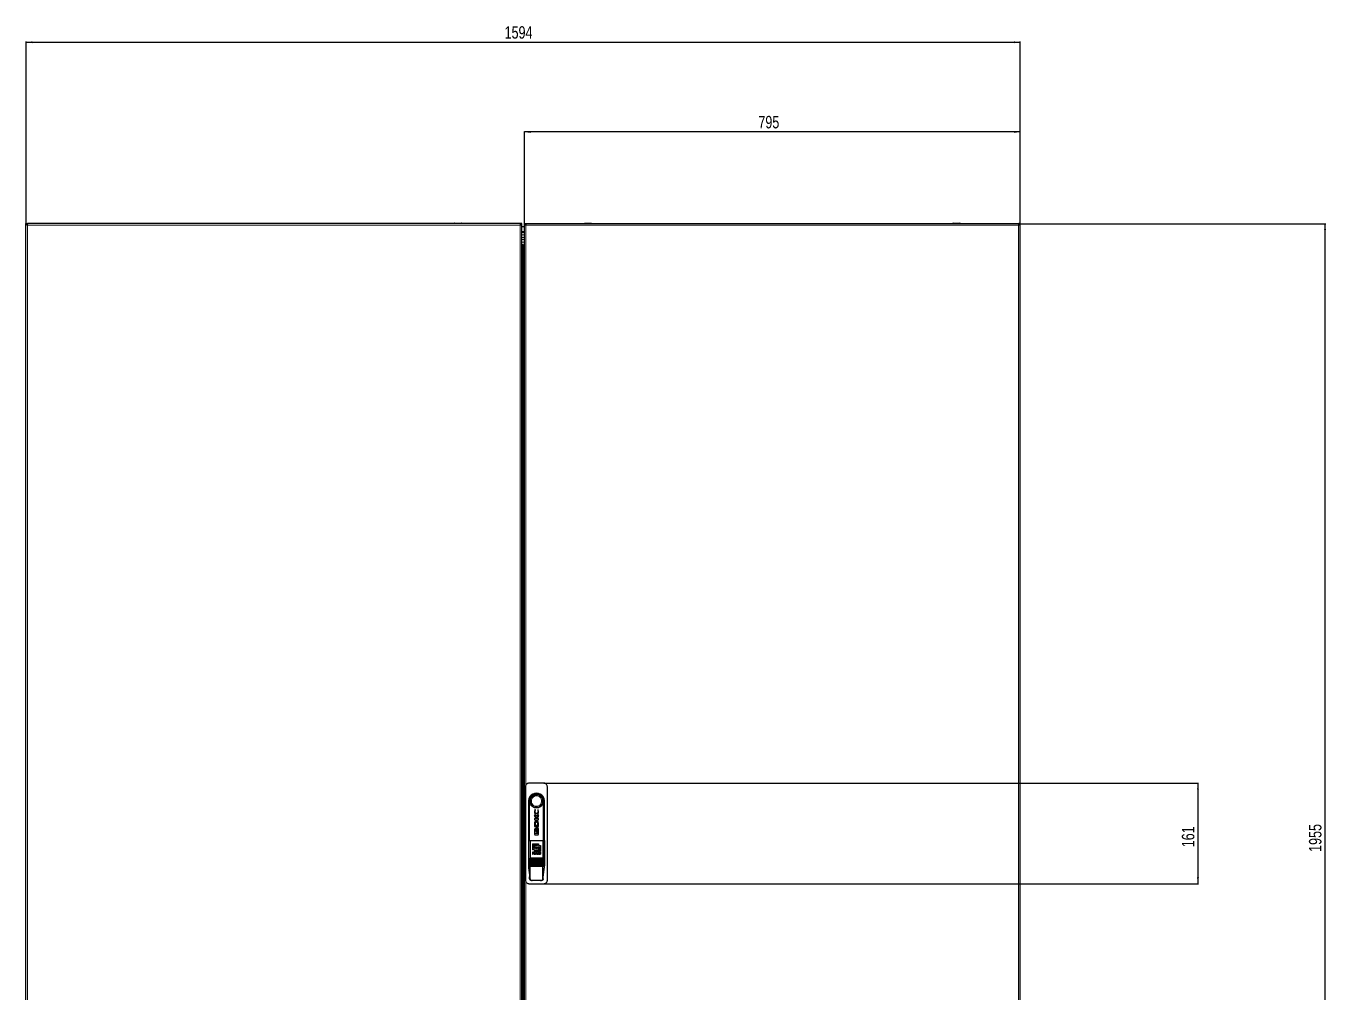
# Model space of a CAD drawing. Header units: millimetres. Extents: x -1685 to 3654, y -1920 to 1219.
# Drawn here: x 1569 to 3654, y -370 to 1180 of the extents above; entities that cross this region are included whole.
import ezdxf

# ---------------------------------------------------------------- set-up
doc = ezdxf.new("R2010")
doc.units = ezdxf.units.MM
doc.layers.add('FORMAT', color=7, linetype='Continuous')
doc.styles.add('SLDTEXTSTYLE0', font='TXT', dxfattribs={"width": 0.75})
doc.dimstyles.new('SLDDIMSTYLE0', dxfattribs={"dimtxt": 20, "dimasz": 10, "dimexe": 0, "dimexo": 0.0625, "dimgap": 5, "dimtad": 2, "dimdec": 1, "dimrnd": 1e-09, "dimzin": 12, "dimdsep": 46, "dimtxsty": 'SLDTEXTSTYLE0', "dimsah": 1, "dimcen": 0.09, "dimadec": 0, "dimazin": 3, "dimtfac": 1, "dimtofl": 0, "dimtmove": 0, "dimatfit": 3, "dimfxl": 0, "dimfrac": 2, "dimtolj": 1, "dimtzin": 12, "dimarcsym": 0})

# ---------------------------------------------------------------- blocks, each defined once
blk = doc.blocks.new('_D')
at = {"layer": 'FORMAT'}
for p, q in [((3161, 863.3), (3653.2, 863.3)), ((3652.2, -1091.7), (3652.2, 863.3)), ((3161, -1091.7), (3653.2, -1091.7))]:
    blk.add_line(p, q, dxfattribs=at)
for points in [[(3652.2, 863.3), (3650.6, 853.3), (3653.7, 853.3)], [(3652.2, -1091.7), (3653.7, -1081.7), (3650.6, -1081.7)]]:
    blk.add_solid(points, dxfattribs=at)
at = {"layer": 'FORMAT', "insert": (3626.4, -143.7), "char_height": 20, "attachment_point": 1, "rotation": 90, "style": 'SLDTEXTSTYLE0'}
blk.add_mtext('1955', dxfattribs=at)
blk = doc.blocks.new('_D_1')
at = {"layer": 'FORMAT'}
for p, q in [((1569.3, 863.3), (1569.3, 1155.1)), ((1569.3, 1154.1), (3163.3, 1154.1)), ((3163.3, 863.3), (3163.3, 1155.1))]:
    blk.add_line(p, q, dxfattribs=at)
for points in [[(1569.3, 1154.1), (1579.3, 1152.6), (1579.3, 1155.6)], [(3163.3, 1154.1), (3153.3, 1155.6), (3153.3, 1152.6)]]:
    blk.add_solid(points, dxfattribs=at)
at = {"layer": 'FORMAT', "insert": (2336.7, 1179.9), "char_height": 20, "attachment_point": 1, "style": 'SLDTEXTSTYLE0'}
blk.add_mtext('1594', dxfattribs=at)
blk = doc.blocks.new('_D_2')
at = {"layer": 'FORMAT'}
for p, q in [((2368.3, 863.3), (2368.3, 1011.3)), ((3163.3, 1010.3), (2368.3, 1010.3)), ((3163.3, 863.3), (3163.3, 1011.3))]:
    blk.add_line(p, q, dxfattribs=at)
for points in [[(2368.3, 1010.3), (2378.3, 1008.8), (2378.3, 1011.9)], [(3163.3, 1010.3), (3153.3, 1011.9), (3153.3, 1008.8)]]:
    blk.add_solid(points, dxfattribs=at)
at = {"layer": 'FORMAT', "insert": (2743.6, 1036.1), "char_height": 20, "attachment_point": 1, "style": 'SLDTEXTSTYLE0'}
blk.add_mtext('795', dxfattribs=at)
blk = doc.blocks.new('_D_3')
at = {"layer": 'FORMAT'}
for p, q in [((2399.8, -33.7), (3449.4, -33.7)), ((3448.4, -33.7), (3448.4, -194.7)), ((2399.8, -194.7), (3449.4, -194.7))]:
    blk.add_line(p, q, dxfattribs=at)
for points in [[(3448.4, -33.7), (3446.8, -43.7), (3449.9, -43.7)], [(3448.4, -194.7), (3449.9, -184.7), (3446.8, -184.7)]]:
    blk.add_solid(points, dxfattribs=at)
at = {"layer": 'FORMAT', "insert": (3422.6, -136.3), "char_height": 20, "attachment_point": 1, "rotation": 90, "style": 'SLDTEXTSTYLE0'}
blk.add_mtext('161', dxfattribs=at)

msp = doc.modelspace()

# ---------------------------------------------------------------- linework, layer by layer
at = {"color": 7, "linetype": 'Continuous', "lineweight": 25}
for p, q in [((1569.25, -1091.67), (1569.25, 863.33)), ((1569.25, 863.33), (1571.25, 863.33)), ((1571.55, 861.33), (1571.55, 863.33)), ((2361.95, 863.33), (1571.55, 863.33)), ((1665.5, 864.08), (1665.5, 863.33)), ((1665.75, 864.33), (1676.75, 864.33)), ((1677, 863.33), (1677, 864.08)), ((2256.5, 864.08), (2256.5, 863.33)), ((2256.75, 864.33), (2259.25, 864.33)), ((2259.25, 864.33), (2267.75, 864.33)), ((2268, 863.33), (2268, 864.08)), ((2361.95, 863.33), (2361.95, 861.33)), ((2364.25, 863.33), (2362.25, 863.33)), ((2364.25, -1091.67), (2364.25, 863.33)), ((2368.25, 858.33), (2364.25, 858.33)), ((2368.25, 863.33), (2370.25, 863.33)), ((2368.25, 863.33), (2368.25, -1091.67)), ((2370.55, 863.33), (2370.55, 861.61)), ((2370.55, 863.33), (3160.95, 863.33)), ((2464.5, 864.08), (2464.5, 863.33)), ((2464.75, 864.33), (2475.75, 864.33)), ((2476, 863.33), (2476, 864.08)), ((3055.5, 864.08), (3055.5, 863.33)), ((3055.75, 864.33), (3058.25, 864.33)), ((3058.25, 864.33), (3066.75, 864.33)), ((3067, 863.33), (3067, 864.08)), ((3160.95, 861.63), (3160.95, 863.33)), ((3163.25, 863.33), (3161.25, 863.33)), ((3163.25, -1091.67), (3163.25, 863.33)), ((2364.8, 829.53), (2364.25, 829.53)), ((2364.39, 825.53), (2364.25, 825.53)), ((2370.25, -39.17), (2370.25, -189.17)), ((2399.75, -33.67), (2375.75, -33.67)), ((2405.25, -189.17), (2405.25, -39.17)), ((2374.75, -62.67), (2374.75, -165.67)), ((2376.75, -125.67), (2376.75, -65.67)), ((2376.75, -65.67), (2376.76, -65.67)), ((2385.06, -75.99), (2384.53, -79.15)), ((2386.14, -76.37), (2385.06, -75.99)), ((2386.14, -76.66), (2386.14, -76.37)), ((2390.54, -76.39), (2389.74, -76.11)), ((2389.74, -76.11), (2389.74, -76.34)), ((2390.98, -79.17), (2390.54, -76.39)), ((2398.75, -65.67), (2398.75, -125.67)), ((2398.75, -65.67), (2398.75, -65.67)), ((2400.75, -165.67), (2400.75, -62.67)), ((2387.4, -88.34), (2384.61, -84.54)), ((2384.61, -84.54), (2384.61, -86.24)), ((2384.61, -86.24), (2387.56, -90.23)), ((2387.56, -90.23), (2384.61, -90.23)), ((2384.61, -90.23), (2384.61, -92.45)), ((2384.61, -92.45), (2390.9, -92.45)), ((2384.61, -98.85), (2384.61, -103.09)), ((2384.61, -103.09), (2390.9, -103.09)), ((2385.57, -98.19), (2385.49, -99.16)), ((2385.49, -99.16), (2385.49, -100.72)), ((2385.49, -100.72), (2390.12, -100.72)), ((2390.9, -84.45), (2387.4, -88.34)), ((2388.26, -90.23), (2390.9, -87.19)), ((2390.9, -90.23), (2388.26, -90.23)), ((2390.12, -100.72), (2390.12, -99.3)), ((2390.87, -98.03), (2390.7, -96.41)), ((2390.9, -99.03), (2390.87, -98.03)), ((2390.9, -87.19), (2390.9, -84.45)), ((2390.9, -92.45), (2390.9, -90.23)), ((2390.9, -99.05), (2390.9, -99.03)), ((2390.9, -99.07), (2390.9, -99.05)), ((2390.9, -103.09), (2390.9, -99.07)), ((2384.61, -107.67), (2384.61, -115.52)), ((2385.12, -114.06), (2385.12, -107.81)), ((2385.12, -107.81), (2385.7, -107.81)), ((2390.41, -114.06), (2385.12, -114.06)), ((2385.7, -107.02), (2385.27, -107.02)), ((2385.27, -116.17), (2390.24, -116.17)), ((2385.7, -107.81), (2385.7, -107.02)), ((2387.43, -110.99), (2387.69, -110.85)), ((2387.71, -105.32), (2387.48, -105.17)), ((2387.63, -111.46), (2388.3, -111.46)), ((2388.45, -104.79), (2387.78, -104.79)), ((2387.84, -110.74), (2388.09, -110.46)), ((2388.09, -105.72), (2387.85, -105.44)), ((2388.19, -108.09), (2388.47, -106.53)), ((2388.47, -109.66), (2388.19, -108.09)), ((2388.47, -106.53), (2388.24, -105.97)), ((2388.24, -110.22), (2388.47, -109.66)), ((2388.7, -111.46), (2389.39, -111.46)), ((2389.54, -104.79), (2388.85, -104.79)), ((2390.41, -110.38), (2390.41, -114.06)), ((2390.9, -115.52), (2390.9, -107.67)), ((2374.79, -125.67), (2374.79, -166.17)), ((2374.79, -125.67), (2377.41, -125.67)), ((2377.41, -125.67), (2398.1, -125.67)), ((2377.41, -125.67), (2377.41, -153.67)), ((2381.41, -130.67), (2391.17, -130.67)), ((2381.41, -130.67), (2381.41, -140.43)), ((2384.34, -140.43), (2381.41, -140.43)), ((2383.48, -144.23), (2381.41, -144.23)), ((2381.41, -144.23), (2381.41, -147.2)), ((2382.29, -144.73), (2382.29, -145.53)), ((2382.29, -144.73), (2383.36, -144.73)), ((2383.32, -145.53), (2382.29, -145.53)), ((2383.36, -132.62), (2383.36, -138.48)), ((2383.36, -132.62), (2389.22, -132.62)), ((2384.34, -138.48), (2383.36, -138.48)), ((2384.34, -133.6), (2384.34, -138.48)), ((2389.22, -133.6), (2384.34, -133.6)), ((2384.34, -140.43), (2384.34, -143.36)), ((2394.1, -143.36), (2384.34, -143.36)), ((2386.79, -144.23), (2385.26, -147.2)), ((2386.29, -135.55), (2386.29, -138.48)), ((2386.29, -135.55), (2389.22, -135.55)), ((2389.22, -138.48), (2386.29, -138.48)), ((2386.29, -140.43), (2386.29, -141.41)), ((2386.29, -140.43), (2391.17, -140.43)), ((2392.15, -141.41), (2386.29, -141.41)), ((2386.71, -146.1), (2387.31, -144.83)), ((2387.82, -144.23), (2386.79, -144.23)), ((2387.31, -144.83), (2387.91, -146.1)), ((2389.37, -147.2), (2387.82, -144.23)), ((2389.22, -132.62), (2389.22, -133.6)), ((2389.22, -135.55), (2389.22, -138.48)), ((2391.14, -144.23), (2389.83, -144.23)), ((2389.83, -144.23), (2389.83, -147.2)), ((2390.67, -144.81), (2390.67, -147.2)), ((2390.67, -144.81), (2391.54, -147.2)), ((2392, -146.49), (2391.14, -144.23)), ((2391.17, -130.67), (2391.17, -133.6)), ((2391.17, -133.6), (2394.1, -133.6)), ((2391.17, -135.55), (2391.17, -140.43)), ((2391.17, -135.55), (2392.15, -135.55)), ((2392.85, -144.23), (2392, -146.49)), ((2392.15, -135.55), (2392.15, -141.41)), ((2392.46, -147.2), (2393.33, -144.81)), ((2394.17, -144.23), (2392.85, -144.23)), ((2393.33, -144.81), (2393.33, -147.2)), ((2394.1, -133.6), (2394.1, -143.36)), ((2394.17, -144.23), (2394.17, -147.2)), ((2398.1, -125.67), (2398.1, -153.67)), ((2398.1, -125.67), (2400.72, -125.67)), ((2400.72, -125.67), (2400.72, -166.17)), ((2374.79, -166.17), (2377.41, -166.17)), ((2374.79, -166.67), (2377.41, -166.67)), ((2376.75, -166.67), (2376.75, -166.17)), ((2377.15, -153.77), (2377.36, -153.77)), ((2398.15, -153.77), (2377.36, -153.77)), ((2398.15, -155.17), (2377.36, -155.17)), ((2398.15, -156.57), (2377.36, -156.57)), ((2398.15, -157.97), (2377.36, -157.97)), ((2398.15, -159.37), (2377.36, -159.37)), ((2398.15, -160.77), (2377.36, -160.77)), ((2398.15, -162.17), (2377.36, -162.17)), ((2398.15, -163.57), (2377.36, -163.57)), ((2377.41, -164.87), (2377.41, -166.17)), ((2377.41, -166.17), (2398.1, -166.17)), ((2377.41, -186.67), (2377.41, -166.67)), ((2377.41, -166.67), (2398.1, -166.67)), ((2381.41, -147.2), (2382.29, -147.2)), ((2382.29, -146.02), (2382.29, -147.2)), ((2382.29, -146.02), (2383.22, -146.02)), ((2383.85, -146.5), (2383.86, -146.82)), ((2384, -147.2), (2384.95, -147.2)), ((2384.78, -146.77), (2384.76, -146.41)), ((2384.78, -146.77), (2384.78, -146.78)), ((2384.95, -147.11), (2384.95, -147.2)), ((2385.26, -147.2), (2386.19, -147.2)), ((2386.19, -147.2), (2386.48, -146.59)), ((2386.48, -146.59), (2388.15, -146.59)), ((2387.91, -146.1), (2386.71, -146.1)), ((2388.15, -146.59), (2388.44, -147.2)), ((2388.44, -147.2), (2389.37, -147.2)), ((2389.83, -147.2), (2390.67, -147.2)), ((2391.54, -147.2), (2392.46, -147.2)), ((2393.33, -147.2), (2394.17, -147.2)), ((2398.1, -164.87), (2398.1, -166.17)), ((2398.1, -166.17), (2400.72, -166.17)), ((2398.1, -186.67), (2398.1, -166.67)), ((2398.1, -166.67), (2400.72, -166.67)), ((2398.15, -153.77), (2398.35, -153.77)), ((2398.75, -166.17), (2398.75, -166.67)), ((2376.8, -186.67), (2376.8, -183.58)), ((2398.71, -186.67), (2398.71, -183.58)), ((2375.75, -194.67), (2399.75, -194.67)), ((2381.03, -189.67), (2380.09, -189.67)), ((2394.48, -189.67), (2381.03, -189.67)), ((2395.42, -189.67), (2394.48, -189.67))]:
    msp.add_line(p, q, dxfattribs=at)
at = {"color": 8, "linetype": 'Continuous', "lineweight": 18}
for p, q in [((1571.85, 860.73), (1571.85, -1089.07)), ((2361.65, 860.73), (1571.85, 860.73)), ((1677, 864.08), (1665.5, 864.08)), ((2259.11, 864.08), (2256.5, 864.08)), ((2268, 864.08), (2259.11, 864.08)), ((2361.65, -1089.07), (2361.65, 860.73)), ((2370.85, 860.73), (2370.85, -36.83)), ((3160.65, 860.73), (2370.85, 860.73)), ((2476, 864.08), (2464.5, 864.08)), ((3058.11, 864.08), (3055.5, 864.08)), ((3067, 864.08), (3058.11, 864.08)), ((3160.65, -1089.07), (3160.65, 860.73)), ((2368.25, 850.6), (2364.25, 850.6)), ((2368.25, 849.16), (2364.25, 849.16)), ((2368.25, 845.39), (2364.25, 845.39)), ((2368.25, 841.07), (2364.25, 841.07)), ((2368.25, 837.84), (2364.25, 837.84)), ((2368.25, 833.51), (2364.25, 833.51)), ((2365.27, -1058.8), (2365.27, 830.46)), ((2365.74, 830.48), (2365.74, -1058.82)), ((2366.31, -1058.48), (2366.31, 830.15)), ((2367.66, 830.15), (2367.66, -1058.48)), ((2377.41, -153.67), (2398.1, -153.67)), ((2376.8, -186.67), (2377.41, -186.67)), ((2398.1, -186.67), (2398.71, -186.67)), ((2370.85, -191.51), (2370.85, -1089.07))]:
    msp.add_line(p, q, dxfattribs=at)
at = {"color": 7, "linetype": 'Continuous', "lineweight": 25}
for centre, radius, start, end in [((1665.75, 864.08), 0.25, 90, 180), ((1676.75, 864.08), 0.25, 0, 90), ((2256.75, 864.08), 0.25, 90, 180), ((2267.75, 864.08), 0.25, 0, 90), ((2464.75, 864.08), 0.25, 90, 180), ((2475.75, 864.08), 0.25, 0, 90), ((3055.75, 864.08), 0.25, 90, 180), ((3066.75, 864.08), 0.25, 0, 90), ((2387.75, -62.67), 13, 144.60565, 180), ((2387.75, -62.67), 11.4, 344.74488, 195.25752), ((2387.75, -62.67), 13, 35.39435, 144.60565), ((2387.75, -62.67), 13, 0, 35.39435), ((2387.75, -165.67), 13, 180, 184.41172), ((2387.75, -165.67), 13, 355.58829, 0)]:
    msp.add_arc(centre, radius, start, end, dxfattribs=at)
for points in [[(1569.25, 863.33), (1569.29, 863.11), (1569.37, 862.68), (1569.97, 862.03), (1570.83, 861.38), (1571.51, 860.95), (1571.85, 860.73)], [(1571.25, 863.33), (1571.29, 862.9), (1571.37, 862.03), (1571.69, 861.16), (1571.85, 860.73)], [(1571.85, 860.73), (1571.83, 861.07), (1571.78, 861.75), (1571.7, 862.61), (1571.63, 863.21), (1571.58, 863.29), (1571.55, 863.33)], [(1571.85, 860.73), (1571.83, 860.81), (1571.78, 860.97), (1571.7, 861.17), (1571.63, 861.3), (1571.58, 861.32), (1571.55, 861.33)], [(2361.65, 860.73), (2362, 860.95), (2362.68, 861.38), (2363.54, 862.03), (2364.14, 862.68), (2364.22, 863.11), (2364.25, 863.33)], [(2361.65, 860.73), (2361.82, 861.16), (2362.14, 862.03), (2362.22, 862.9), (2362.25, 863.33)], [(2361.95, 863.33), (2361.93, 863.29), (2361.88, 863.21), (2361.8, 862.61), (2361.73, 861.75), (2361.68, 861.07), (2361.65, 860.73)], [(2361.95, 861.33), (2361.93, 861.32), (2361.88, 861.3), (2361.8, 861.17), (2361.73, 860.97), (2361.68, 860.81), (2361.65, 860.73)], [(2370.85, 860.73), (2370.83, 861.07), (2370.78, 861.75), (2370.7, 862.61), (2370.63, 863.21), (2370.58, 863.29), (2370.55, 863.33)], [(3160.95, 863.33), (3160.93, 863.29), (3160.88, 863.21), (3160.8, 862.61), (3160.73, 861.75), (3160.68, 861.07), (3160.65, 860.73)]]:
    msp.add_open_spline(points, degree=3, dxfattribs=at)
for points, knots in [([(2368.25, 863.33), (2368.28, 863.15), (2368.35, 862.74), (2368.88, 862.11), (2369.75, 861.43), (2370.48, 860.97), (2370.85, 860.73)], [0, 0, 0, 0, 0.2135062, 0.4683221, 0.7232409, 1, 1, 1, 1]), ([(2370.25, 863.33), (2370.28, 862.95), (2370.33, 862.33), (2370.59, 861.46), (2370.77, 860.98), (2370.85, 860.73)], [0, 0, 0, 0, 0.4375, 0.7156903, 1, 1, 1, 1]), ([(3160.65, 860.73), (3160.94, 860.91), (3161.58, 861.32), (3162.43, 861.94), (3163.11, 862.63), (3163.21, 863.09), (3163.25, 863.33)], [0, 0, 0, 0, 0.2113527, 0.4661677, 0.7210903, 1, 1, 1, 1]), ([(3160.65, 860.73), (3160.79, 861.11), (3161.01, 861.73), (3161.22, 862.6), (3161.24, 863.09), (3161.25, 863.33)], [0, 0, 0, 0, 0.4375, 0.7156903, 1, 1, 1, 1]), ([(2375.75, -33.67), (2375.14, -33.73), (2373.9, -33.85), (2372.25, -34.8), (2371.01, -36.19), (2370.35, -37.74), (2370.28, -38.76), (2370.25, -39.17)], [0, 0, 0, 0, 0.2146939, 0.4293877, 0.6440816, 0.8587754, 1, 1, 1, 1]), ([(2405.25, -39.17), (2405.19, -38.55), (2405.07, -37.31), (2404.12, -35.67), (2402.73, -34.42), (2401.18, -33.76), (2400.16, -33.7), (2399.75, -33.67)], [0, 0, 0, 0, 0.2146898, 0.4293796, 0.6440728, 0.8587666, 1, 1, 1, 1]), ([(2398.75, -65.67), (2398.68, -65.81), (2398.58, -66.01), (2398.39, -65.95), (2398.34, -65.88), (2398.31, -65.89), (2398.28, -65.93), (2398.21, -66.08), (2397.94, -66.67), (2397.27, -68.18), (2395.6, -70.35), (2392.74, -72.37), (2389.14, -73.42), (2385.34, -73.25), (2381.79, -71.86), (2379.25, -69.62), (2377.92, -67.56), (2377.43, -66.33), (2377.24, -65.96), (2377.21, -65.91), (2377.18, -65.88), (2377.15, -65.9), (2377.07, -65.97), (2376.9, -66), (2376.81, -65.79), (2376.76, -65.67)], [0, 0, 0, 0, 0.0606924, 0.0805589, 0.0842327, 0.0858551, 0.088471, 0.0918895, 0.1038086, 0.1490341, 0.2394014, 0.348151, 0.4589406, 0.5711838, 0.6838346, 0.7958468, 0.8697554, 0.9066852, 0.9101249, 0.9128346, 0.9146791, 0.9165483, 0.9244032, 0.9559527, 1, 1, 1, 1]), ([(2384.53, -79.15), (2384.55, -79.74), (2384.61, -80.92), (2385.11, -82.63), (2385.85, -83.94), (2386.67, -84.59), (2387.23, -84.82), (2387.52, -84.85), (2387.67, -84.86)], [0, 0, 0, 0, 0.25028229, 0.49939327, 0.74879065, 0.8746994, 0.93728619, 1, 1, 1, 1]), ([(2385.35, -79.09), (2385.38, -78.65), (2385.44, -77.78), (2385.91, -77.03), (2386.14, -76.66)], [0, 0, 0, 0, 0.50096338, 1, 1, 1, 1]), ([(2387.82, -82.35), (2387.64, -82.33), (2387.26, -82.3), (2386.75, -82.04), (2386.31, -81.69), (2385.83, -81.1), (2385.43, -80.22), (2385.38, -79.47), (2385.35, -79.09)], [0, 0, 0, 0, 0.1244159, 0.2483566, 0.3739824, 0.5001693, 0.7493996, 1, 1, 1, 1]), ([(2387.67, -84.86), (2387.98, -84.83), (2388.6, -84.78), (2389.42, -84.31), (2390.03, -83.61), (2390.59, -82.51), (2390.93, -81), (2390.96, -79.78), (2390.98, -79.17)], [0, 0, 0, 0, 0.1252623, 0.2501242, 0.3753839, 0.500707, 0.7503222, 1, 1, 1, 1]), ([(2390.3, -79.09), (2390.27, -79.47), (2390.21, -80.22), (2389.82, -81.09), (2389.35, -81.68), (2388.91, -82.05), (2388.39, -82.3), (2388.01, -82.34), (2387.82, -82.35)], [0, 0, 0, 0, 0.2499646, 0.4978209, 0.6230141, 0.7485813, 0.8742843, 1, 1, 1, 1]), ([(2389.74, -76.34), (2389.9, -76.79), (2390.24, -77.67), (2390.28, -78.62), (2390.3, -79.09)], [0, 0, 0, 0, 0.5000842, 1, 1, 1, 1]), ([(2385.26, -95.32), (2385.13, -95.59), (2384.87, -96.14), (2384.67, -97.34), (2384.64, -98.25), (2384.61, -98.85)], [0, 0, 0, 0, 0.249362, 0.4996719, 1, 1, 1, 1]), ([(2390.7, -96.41), (2390.61, -96.11), (2390.43, -95.51), (2389.92, -94.72), (2389.23, -94.09), (2388.37, -93.68), (2387.42, -93.64), (2386.53, -93.95), (2385.79, -94.55), (2385.44, -95.06), (2385.26, -95.32)], [0, 0, 0, 0, 0.12555678, 0.25013967, 0.37547693, 0.50006843, 0.62441942, 0.74937733, 0.87407057, 1, 1, 1, 1]), ([(2387.78, -96.17), (2387.49, -96.18), (2387.06, -96.19), (2386.52, -96.37), (2386.17, -96.62), (2385.93, -96.97), (2385.71, -97.5), (2385.63, -97.91), (2385.57, -98.19)], [0, 0, 0, 0, 0.2494324, 0.37514, 0.4993561, 0.6234585, 0.749245, 1, 1, 1, 1]), ([(2390.12, -99.3), (2390.11, -98.93), (2390.09, -98.18), (2389.9, -97.22), (2389.41, -96.62), (2388.74, -96.22), (2388.16, -96.19), (2387.78, -96.17)], [0, 0, 0, 0, 0.2484271, 0.4973724, 0.6229029, 0.7485104, 1, 1, 1, 1]), ([(2385.27, -107.02), (2385.18, -107.03), (2385.01, -107.05), (2384.79, -107.2), (2384.67, -107.38), (2384.62, -107.54), (2384.61, -107.63), (2384.61, -107.67)], [0, 0, 0, 0, 0.2494454, 0.4989987, 0.7485105, 0.8738593, 1, 1, 1, 1]), ([(2384.61, -115.52), (2384.61, -115.56), (2384.62, -115.65), (2384.67, -115.81), (2384.79, -115.99), (2385.01, -116.14), (2385.18, -116.16), (2385.27, -116.17)], [0, 0, 0, 0, 0.1253881, 0.2505914, 0.5001924, 0.7498055, 1, 1, 1, 1]), ([(2387.48, -105.17), (2387.36, -105.23), (2387.1, -105.36), (2386.69, -105.77), (2386.33, -106.4), (2386.08, -107.23), (2386.05, -107.8), (2386.04, -108.09)], [0, 0, 0, 0, 0.1246003, 0.2489765, 0.5004054, 0.7493329, 1, 1, 1, 1]), ([(2386.04, -108.09), (2386.05, -108.37), (2386.08, -108.93), (2386.32, -109.75), (2386.66, -110.37), (2387.05, -110.79), (2387.3, -110.92), (2387.43, -110.99)], [0, 0, 0, 0, 0.2487307, 0.4973773, 0.750528, 0.8752331, 1, 1, 1, 1]), ([(2386.55, -108.09), (2386.59, -107.57), (2386.67, -106.79), (2387.12, -105.83), (2387.52, -105.49), (2387.71, -105.32)], [0, 0, 0, 0, 0.4989654, 0.749922, 1, 1, 1, 1]), ([(2387.69, -110.85), (2387.5, -110.68), (2387.11, -110.33), (2386.67, -109.38), (2386.59, -108.61), (2386.55, -108.09)], [0, 0, 0, 0, 0.2495753, 0.5008418, 1, 1, 1, 1]), ([(2387.85, -105.44), (2387.68, -105.61), (2387.35, -105.97), (2386.95, -106.88), (2386.89, -107.6), (2386.85, -108.09)], [0, 0, 0, 0, 0.2501927, 0.5001584, 1, 1, 1, 1]), ([(2386.85, -108.09), (2386.89, -108.57), (2386.95, -109.3), (2387.34, -110.2), (2387.68, -110.56), (2387.84, -110.74)], [0, 0, 0, 0, 0.4995843, 0.7495271, 1, 1, 1, 1]), ([(2387.36, -108.09), (2387.39, -107.67), (2387.43, -107.03), (2387.73, -106.24), (2387.97, -105.89), (2388.09, -105.72)], [0, 0, 0, 0, 0.5014603, 0.750257, 1, 1, 1, 1]), ([(2388.09, -110.46), (2387.97, -110.29), (2387.73, -109.94), (2387.44, -109.14), (2387.39, -108.51), (2387.36, -108.09)], [0, 0, 0, 0, 0.2508953, 0.500775, 1, 1, 1, 1]), ([(2389.12, -108.09), (2389.07, -108.74), (2389, -109.71), (2388.48, -110.73), (2388.06, -111.23), (2387.77, -111.38), (2387.63, -111.46)], [0, 0, 0, 0, 0.4971459, 0.7483739, 0.8746499, 1, 1, 1, 1]), ([(2388.24, -105.97), (2388.07, -106.3), (2387.74, -106.97), (2387.7, -107.72), (2387.68, -108.09)], [0, 0, 0, 0, 0.49843321, 1, 1, 1, 1]), ([(2387.68, -108.09), (2387.7, -108.47), (2387.74, -109.22), (2388.07, -109.89), (2388.24, -110.22)], [0, 0, 0, 0, 0.5014711, 1, 1, 1, 1]), ([(2387.78, -104.79), (2387.91, -104.88), (2388.17, -105.06), (2388.54, -105.56), (2389.01, -106.54), (2389.08, -107.47), (2389.12, -108.09)], [0, 0, 0, 0, 0.12567833, 0.25113951, 0.5015899, 1, 1, 1, 1]), ([(2388.3, -111.46), (2388.45, -111.38), (2388.74, -111.23), (2389.16, -110.73), (2389.67, -109.71), (2389.75, -108.74), (2389.8, -108.09)], [0, 0, 0, 0, 0.1252924, 0.2510094, 0.5010488, 1, 1, 1, 1]), ([(2389.8, -108.09), (2389.75, -107.47), (2389.68, -106.55), (2389.22, -105.56), (2388.84, -105.06), (2388.58, -104.88), (2388.45, -104.79)], [0, 0, 0, 0, 0.49616807, 0.74770282, 0.87411145, 1, 1, 1, 1]), ([(2390.19, -108.09), (2390.14, -108.74), (2390.07, -109.71), (2389.55, -110.73), (2389.13, -111.23), (2388.84, -111.38), (2388.7, -111.46)], [0, 0, 0, 0, 0.4971542, 0.7483802, 0.8746534, 1, 1, 1, 1]), ([(2388.85, -104.79), (2388.98, -104.88), (2389.24, -105.06), (2389.61, -105.56), (2390.08, -106.54), (2390.14, -107.47), (2390.19, -108.09)], [0, 0, 0, 0, 0.12567726, 0.25113664, 0.5015854, 1, 1, 1, 1]), ([(2389.39, -111.46), (2389.51, -111.4), (2389.74, -111.29), (2390.1, -110.94), (2390.29, -110.6), (2390.41, -110.38)], [0, 0, 0, 0, 0.2481114, 0.4958631, 1, 1, 1, 1]), ([(2390.9, -107.67), (2390.88, -107.4), (2390.83, -106.85), (2390.53, -106.08), (2390.21, -105.48), (2389.88, -105.03), (2389.66, -104.87), (2389.54, -104.79)], [0, 0, 0, 0, 0.2498218, 0.4993095, 0.7487414, 0.8748789, 1, 1, 1, 1]), ([(2390.24, -116.17), (2390.33, -116.16), (2390.5, -116.14), (2390.72, -115.99), (2390.84, -115.81), (2390.89, -115.65), (2390.9, -115.56), (2390.9, -115.52)], [0, 0, 0, 0, 0.2494374, 0.4989967, 0.7485162, 0.8738601, 1, 1, 1, 1]), ([(2384, -145.13), (2384, -145.17), (2383.99, -145.25), (2383.94, -145.35), (2383.85, -145.43), (2383.64, -145.52), (2383.45, -145.52), (2383.32, -145.53)], [0, 0, 0, 0, 0.1448477, 0.2595538, 0.3741459, 0.5488424, 1, 1, 1, 1]), ([(2383.36, -144.73), (2383.49, -144.73), (2383.68, -144.74), (2383.87, -144.84), (2383.96, -144.93), (2384, -145.03), (2384, -145.1), (2384, -145.13)], [0, 0, 0, 0, 0.4647786, 0.6394977, 0.7667833, 0.8944855, 1, 1, 1, 1]), ([(2384.88, -145.07), (2384.87, -144.97), (2384.86, -144.81), (2384.74, -144.6), (2384.55, -144.43), (2384.13, -144.25), (2383.75, -144.24), (2383.48, -144.23)], [0, 0, 0, 0, 0.14914118, 0.26413398, 0.37885165, 0.56023249, 1, 1, 1, 1]), ([(2384.24, -145.76), (2384.35, -145.73), (2384.53, -145.68), (2384.74, -145.51), (2384.85, -145.32), (2384.88, -145.16), (2384.88, -145.08), (2384.88, -145.07)], [0, 0, 0, 0, 0.3314728, 0.5464809, 0.7625261, 0.960277, 1, 1, 1, 1]), ([(2384.76, -146.41), (2384.75, -146.3), (2384.74, -146.15), (2384.63, -145.95), (2384.47, -145.83), (2384.33, -145.79), (2384.24, -145.76)], [0, 0, 0, 0, 0.3364219, 0.5234602, 0.710673, 1, 1, 1, 1]), ([(2374.79, -166.67), (2374.9, -167.91), (2375.11, -170.4), (2375.52, -172.94), (2375.72, -174.22)], [0, 0, 0, 0, 0.499713, 1, 1, 1, 1]), ([(2377.41, -155.07), (2377.37, -154.85), (2377.3, -154.53), (2377.22, -154.09), (2377.17, -153.88), (2377.15, -153.77)], [0, 0, 0, 0, 0.49999327, 0.74999583, 1, 1, 1, 1]), ([(2377.41, -156.47), (2377.37, -156.25), (2377.3, -155.93), (2377.22, -155.49), (2377.17, -155.28), (2377.15, -155.17)], [0, 0, 0, 0, 0.4999933, 0.7499958, 1, 1, 1, 1]), ([(2377.41, -157.87), (2377.37, -157.65), (2377.3, -157.33), (2377.22, -156.89), (2377.17, -156.68), (2377.15, -156.57)], [0, 0, 0, 0, 0.4999933, 0.7499958, 1, 1, 1, 1]), ([(2377.41, -159.27), (2377.37, -159.05), (2377.3, -158.73), (2377.22, -158.29), (2377.17, -158.08), (2377.15, -157.97)], [0, 0, 0, 0, 0.4999933, 0.7499958, 1, 1, 1, 1]), ([(2377.41, -160.67), (2377.37, -160.45), (2377.3, -160.13), (2377.22, -159.69), (2377.17, -159.48), (2377.15, -159.37)], [0, 0, 0, 0, 0.4999933, 0.7499958, 1, 1, 1, 1]), ([(2377.41, -162.07), (2377.37, -161.85), (2377.3, -161.53), (2377.22, -161.09), (2377.17, -160.88), (2377.15, -160.77)], [0, 0, 0, 0, 0.4999933, 0.7499958, 1, 1, 1, 1]), ([(2377.41, -163.47), (2377.37, -163.25), (2377.3, -162.93), (2377.22, -162.49), (2377.17, -162.28), (2377.15, -162.17)], [0, 0, 0, 0, 0.4999933, 0.7499958, 1, 1, 1, 1]), ([(2377.41, -164.87), (2377.37, -164.65), (2377.3, -164.33), (2377.22, -163.89), (2377.17, -163.68), (2377.15, -163.57)], [0, 0, 0, 0, 0.4999933, 0.7499958, 1, 1, 1, 1]), ([(2377.36, -153.77), (2377.37, -153.77), (2377.38, -153.76), (2377.4, -153.74), (2377.41, -153.71), (2377.41, -153.69), (2377.41, -153.67), (2377.41, -153.67)], [0, 0, 0, 0, 0.2956914, 0.5686867, 0.7598531, 0.9519121, 1, 1, 1, 1]), ([(2377.36, -155.17), (2377.37, -155.17), (2377.38, -155.16), (2377.4, -155.14), (2377.41, -155.11), (2377.41, -155.09), (2377.41, -155.07), (2377.41, -155.07)], [0, 0, 0, 0, 0.2956914, 0.5686867, 0.7598531, 0.9519121, 1, 1, 1, 1]), ([(2377.36, -156.57), (2377.37, -156.57), (2377.38, -156.56), (2377.4, -156.54), (2377.41, -156.51), (2377.41, -156.49), (2377.41, -156.47), (2377.41, -156.47)], [0, 0, 0, 0, 0.2956914, 0.5686867, 0.7598531, 0.9519121, 1, 1, 1, 1]), ([(2377.36, -157.97), (2377.37, -157.97), (2377.38, -157.96), (2377.4, -157.94), (2377.41, -157.91), (2377.41, -157.89), (2377.41, -157.87), (2377.41, -157.87)], [0, 0, 0, 0, 0.2956914, 0.5686867, 0.7598531, 0.9519121, 1, 1, 1, 1]), ([(2377.36, -159.37), (2377.37, -159.37), (2377.38, -159.36), (2377.4, -159.34), (2377.41, -159.31), (2377.41, -159.29), (2377.41, -159.27), (2377.41, -159.27)], [0, 0, 0, 0, 0.2956914, 0.5686867, 0.7598531, 0.9519121, 1, 1, 1, 1]), ([(2377.36, -160.77), (2377.37, -160.77), (2377.38, -160.76), (2377.4, -160.74), (2377.41, -160.71), (2377.41, -160.69), (2377.41, -160.67), (2377.41, -160.67)], [0, 0, 0, 0, 0.2956914, 0.5686867, 0.7598531, 0.9519121, 1, 1, 1, 1]), ([(2377.36, -162.17), (2377.37, -162.17), (2377.38, -162.16), (2377.4, -162.14), (2377.41, -162.11), (2377.41, -162.09), (2377.41, -162.07), (2377.41, -162.07)], [0, 0, 0, 0, 0.2956914, 0.5686867, 0.7598531, 0.9519121, 1, 1, 1, 1]), ([(2377.36, -163.57), (2377.37, -163.57), (2377.38, -163.56), (2377.4, -163.54), (2377.41, -163.51), (2377.41, -163.49), (2377.41, -163.47), (2377.41, -163.47)], [0, 0, 0, 0, 0.2956914, 0.5686867, 0.7598531, 0.9519121, 1, 1, 1, 1]), ([(2398.1, -155.07), (2396.17, -155.07), (2392.32, -155.07), (2385.4, -155.07), (2380.44, -155.07), (2377.41, -155.07)], [0, 0, 0, 0, 0.2800507, 0.5600468, 1, 1, 1, 1]), ([(2398.1, -156.47), (2396.17, -156.47), (2392.32, -156.47), (2385.4, -156.47), (2380.44, -156.47), (2377.41, -156.47)], [0, 0, 0, 0, 0.2800507, 0.5600468, 1, 1, 1, 1]), ([(2398.1, -157.87), (2396.17, -157.87), (2392.32, -157.87), (2385.4, -157.87), (2380.44, -157.87), (2377.41, -157.87)], [0, 0, 0, 0, 0.2800507, 0.5600468, 1, 1, 1, 1]), ([(2398.1, -159.27), (2396.17, -159.27), (2392.32, -159.27), (2385.4, -159.27), (2380.44, -159.27), (2377.41, -159.27)], [0, 0, 0, 0, 0.2800507, 0.5600468, 1, 1, 1, 1]), ([(2398.1, -160.67), (2396.17, -160.67), (2392.32, -160.67), (2385.4, -160.67), (2380.44, -160.67), (2377.41, -160.67)], [0, 0, 0, 0, 0.28005072, 0.56004677, 1, 1, 1, 1]), ([(2398.1, -162.07), (2396.17, -162.07), (2392.32, -162.07), (2385.4, -162.07), (2380.44, -162.07), (2377.41, -162.07)], [0, 0, 0, 0, 0.2800507, 0.5600468, 1, 1, 1, 1]), ([(2398.1, -163.47), (2396.17, -163.47), (2392.32, -163.47), (2385.4, -163.47), (2380.44, -163.47), (2377.41, -163.47)], [0, 0, 0, 0, 0.2800507, 0.5600468, 1, 1, 1, 1]), ([(2398.1, -164.87), (2396.17, -164.87), (2392.32, -164.87), (2385.4, -164.87), (2380.44, -164.87), (2377.41, -164.87)], [0, 0, 0, 0, 0.2800507, 0.5600468, 1, 1, 1, 1]), ([(2383.22, -146.02), (2383.33, -146.02), (2383.48, -146.03), (2383.66, -146.09), (2383.75, -146.15), (2383.81, -146.26), (2383.84, -146.38), (2383.85, -146.47), (2383.85, -146.5)], [0, 0, 0, 0, 0.3623072, 0.4997618, 0.6038945, 0.7077513, 0.8881589, 1, 1, 1, 1]), ([(2383.86, -146.82), (2383.87, -146.85), (2383.87, -146.92), (2383.9, -147.05), (2383.94, -147.14), (2383.99, -147.19), (2384, -147.2)], [0, 0, 0, 0, 0.2561394, 0.5126978, 0.9190221, 1, 1, 1, 1]), ([(2384.95, -147.11), (2384.93, -147.1), (2384.88, -147.07), (2384.82, -146.99), (2384.79, -146.89), (2384.79, -146.81), (2384.78, -146.78)], [0, 0, 0, 0, 0.2026304, 0.4204058, 0.7280078, 1, 1, 1, 1]), ([(2398.1, -153.67), (2398.1, -153.68), (2398.1, -153.7), (2398.11, -153.73), (2398.12, -153.75), (2398.13, -153.76), (2398.14, -153.77), (2398.15, -153.77)], [0, 0, 0, 0, 0.1717087, 0.3429843, 0.5250053, 0.735802, 1, 1, 1, 1]), ([(2398.35, -153.77), (2398.33, -153.88), (2398.28, -154.15), (2398.2, -154.58), (2398.13, -154.91), (2398.1, -155.07)], [0, 0, 0, 0, 0.249996, 0.6249953, 1, 1, 1, 1]), ([(2398.1, -155.07), (2398.1, -155.08), (2398.1, -155.1), (2398.11, -155.13), (2398.12, -155.15), (2398.13, -155.16), (2398.14, -155.17), (2398.15, -155.17)], [0, 0, 0, 0, 0.17170867, 0.34298427, 0.5250053, 0.73580203, 1, 1, 1, 1]), ([(2398.35, -155.17), (2398.33, -155.28), (2398.28, -155.55), (2398.2, -155.98), (2398.13, -156.31), (2398.1, -156.47)], [0, 0, 0, 0, 0.249996, 0.6249953, 1, 1, 1, 1]), ([(2398.1, -156.47), (2398.1, -156.48), (2398.1, -156.5), (2398.11, -156.53), (2398.12, -156.55), (2398.13, -156.56), (2398.14, -156.57), (2398.15, -156.57)], [0, 0, 0, 0, 0.1717087, 0.3429843, 0.5250053, 0.735802, 1, 1, 1, 1]), ([(2398.35, -156.57), (2398.33, -156.68), (2398.28, -156.95), (2398.2, -157.38), (2398.13, -157.71), (2398.1, -157.87)], [0, 0, 0, 0, 0.249996, 0.6249953, 1, 1, 1, 1]), ([(2398.1, -157.87), (2398.1, -157.88), (2398.1, -157.9), (2398.11, -157.93), (2398.12, -157.95), (2398.13, -157.96), (2398.14, -157.97), (2398.15, -157.97)], [0, 0, 0, 0, 0.1717087, 0.3429843, 0.5250053, 0.735802, 1, 1, 1, 1]), ([(2398.35, -157.97), (2398.33, -158.08), (2398.28, -158.35), (2398.2, -158.78), (2398.13, -159.11), (2398.1, -159.27)], [0, 0, 0, 0, 0.249996, 0.6249953, 1, 1, 1, 1]), ([(2398.1, -159.27), (2398.1, -159.28), (2398.1, -159.3), (2398.11, -159.33), (2398.12, -159.35), (2398.13, -159.36), (2398.14, -159.37), (2398.15, -159.37)], [0, 0, 0, 0, 0.1717087, 0.3429843, 0.5250053, 0.735802, 1, 1, 1, 1]), ([(2398.35, -159.37), (2398.33, -159.48), (2398.28, -159.75), (2398.2, -160.18), (2398.13, -160.51), (2398.1, -160.67)], [0, 0, 0, 0, 0.249996, 0.6249953, 1, 1, 1, 1]), ([(2398.1, -160.67), (2398.1, -160.68), (2398.1, -160.7), (2398.11, -160.73), (2398.12, -160.75), (2398.13, -160.76), (2398.14, -160.77), (2398.15, -160.77)], [0, 0, 0, 0, 0.1717087, 0.3429843, 0.5250053, 0.735802, 1, 1, 1, 1]), ([(2398.35, -160.77), (2398.33, -160.88), (2398.28, -161.15), (2398.2, -161.58), (2398.13, -161.91), (2398.1, -162.07)], [0, 0, 0, 0, 0.249996, 0.6249953, 1, 1, 1, 1]), ([(2398.1, -162.07), (2398.1, -162.08), (2398.1, -162.1), (2398.11, -162.13), (2398.12, -162.15), (2398.13, -162.16), (2398.14, -162.17), (2398.15, -162.17)], [0, 0, 0, 0, 0.1717087, 0.3429843, 0.5250053, 0.735802, 1, 1, 1, 1]), ([(2398.35, -162.17), (2398.33, -162.28), (2398.28, -162.55), (2398.2, -162.98), (2398.13, -163.31), (2398.1, -163.47)], [0, 0, 0, 0, 0.249996, 0.6249953, 1, 1, 1, 1]), ([(2398.1, -163.47), (2398.1, -163.48), (2398.1, -163.5), (2398.11, -163.53), (2398.12, -163.55), (2398.13, -163.56), (2398.14, -163.57), (2398.15, -163.57)], [0, 0, 0, 0, 0.1717087, 0.3429843, 0.5250053, 0.735802, 1, 1, 1, 1]), ([(2398.35, -163.57), (2398.33, -163.68), (2398.28, -163.95), (2398.2, -164.38), (2398.13, -164.71), (2398.1, -164.87)], [0, 0, 0, 0, 0.249996, 0.6249953, 1, 1, 1, 1]), ([(2399.78, -174.22), (2399.99, -172.95), (2400.4, -170.41), (2400.61, -167.92), (2400.72, -166.67)], [0, 0, 0, 0, 0.499209, 1, 1, 1, 1]), ([(2375.72, -174.22), (2375.92, -175.39), (2376.31, -177.76), (2376.74, -180.96), (2376.78, -182.96), (2376.8, -183.58)], [0, 0, 0, 0, 0.40101464, 0.81237094, 1, 1, 1, 1]), ([(2380.09, -189.67), (2379.69, -189.63), (2378.88, -189.55), (2377.83, -188.95), (2377.1, -188.08), (2376.82, -187.26), (2376.8, -186.79), (2376.8, -186.67)], [0, 0, 0, 0, 0.2441944, 0.4889806, 0.7166564, 0.9231563, 1, 1, 1, 1]), ([(2377.41, -186.67), (2377.44, -186.97), (2377.5, -187.56), (2377.97, -188.35), (2378.68, -189.02), (2379.67, -189.51), (2380.5, -189.66), (2380.98, -189.67), (2381.03, -189.67)], [0, 0, 0, 0, 0.1698955, 0.3393802, 0.5190387, 0.7268484, 0.9704723, 1, 1, 1, 1]), ([(2394.48, -189.67), (2394.99, -189.62), (2395.91, -189.53), (2397.02, -188.89), (2397.75, -188.08), (2398.07, -187.29), (2398.09, -186.81), (2398.1, -186.67)], [0, 0, 0, 0, 0.2927041, 0.5265985, 0.7224308, 0.9192671, 1, 1, 1, 1]), ([(2398.71, -186.67), (2398.68, -186.99), (2398.62, -187.62), (2398.12, -188.47), (2397.39, -189.14), (2396.45, -189.59), (2395.76, -189.64), (2395.42, -189.67)], [0, 0, 0, 0, 0.1918411, 0.383469, 0.5809611, 0.7934617, 1, 1, 1, 1]), ([(2398.71, -183.58), (2398.73, -182.91), (2398.76, -181.55), (2398.99, -179.29), (2399.35, -176.81), (2399.64, -175.09), (2399.78, -174.22)], [0, 0, 0, 0, 0.2008823, 0.4071697, 0.701581, 1, 1, 1, 1]), ([(2370.25, -189.17), (2370.32, -189.79), (2370.44, -191.02), (2371.39, -192.67), (2372.78, -193.92), (2374.33, -194.57), (2375.35, -194.64), (2375.75, -194.67)], [0, 0, 0, 0, 0.2146898, 0.4293796, 0.6440728, 0.8587666, 1, 1, 1, 1]), ([(2399.75, -194.67), (2400.37, -194.61), (2401.61, -194.49), (2403.26, -193.54), (2404.5, -192.14), (2405.16, -190.6), (2405.23, -189.57), (2405.25, -189.17)], [0, 0, 0, 0, 0.2146939, 0.4293877, 0.6440816, 0.8587754, 1, 1, 1, 1])]:
    msp.add_open_spline(points, degree=3, knots=knots, dxfattribs=at)
at = {"color": 8, "linetype": 'Continuous', "lineweight": 18}
for points, knots in [([(2387.75, -72.37), (2387.36, -72.35), (2385.89, -72.29), (2383.42, -71.52), (2380.76, -69.6), (2378.82, -66.85), (2377.84, -63.56), (2377.98, -60.06), (2379.27, -56.79), (2381.57, -54.18), (2384.24, -52.72), (2387.1, -52.09), (2390.01, -52.28), (2393.03, -53.55), (2395.48, -55.75), (2397.13, -58.68), (2397.76, -62.08), (2397.23, -65.56), (2395.58, -68.68), (2393.01, -71.02), (2390.24, -72.21), (2388.44, -72.32), (2387.75, -72.37)], [0, 0, 0, 0, 0.0191502, 0.070299, 0.1218266, 0.174622, 0.2289631, 0.28448, 0.3403769, 0.3957099, 0.4496776, 0.4842446, 0.535714, 0.5871661, 0.6390358, 0.6923446, 0.7471414, 0.8028841, 0.8586993, 0.9136527, 0.9670758, 1, 1, 1, 1]), ([(2387.75, -70.73), (2388.32, -70.69), (2389.81, -70.6), (2392.1, -69.58), (2394.21, -67.61), (2395.57, -64.97), (2396, -62.03), (2395.49, -59.17), (2394.13, -56.69), (2392.11, -54.83), (2389.62, -53.75), (2387.21, -53.59), (2384.85, -54.12), (2382.64, -55.36), (2380.75, -57.57), (2379.69, -60.33), (2379.58, -63.28), (2380.38, -66.06), (2381.98, -68.38), (2384.17, -70.01), (2386.22, -70.67), (2387.43, -70.72), (2387.75, -70.73)], [0, 0, 0, 0, 0.0325057, 0.08541238, 0.14030498, 0.19649881, 0.25289574, 0.30832146, 0.36196769, 0.41375564, 0.46474054, 0.51554594, 0.54970445, 0.60329342, 0.65870484, 0.71510047, 0.77129769, 0.82619562, 0.87919594, 0.93050405, 0.98109702, 1, 1, 1, 1])]:
    msp.add_open_spline(points, degree=3, knots=knots, dxfattribs=at)

# ---------------------------------------------------------------- dimensions: what is measured, and where the dimension line sits
at = {"layer": 'FORMAT'}
for base, p1, p2, picture, middle in [((3163.25, 1154.09), (1569.25, 863.33), (3163.25, 863.33), '_D_1', (2366.25, 1154.09)), ((2368.25, 1010.33), (3163.25, 863.33), (2368.25, 863.33), '_D_2', (2765.75, 1010.33))]:
    dim = msp.add_linear_dim(base=base, p1=p1, p2=p2, dimstyle='SLDDIMSTYLE0', dxfattribs=at)
    dim.commit()
    dim.dimension.update_dxf_attribs({"geometry": picture, "text_midpoint": middle, "dimtype": 160})
for base, p1, p2, picture, middle in [((3652.17, 863.33), (3160.95, -1091.67), (3160.95, 863.33), '_D', (3652.17, -114.17)), ((3448.37, -194.67), (2399.75, -33.67), (2399.75, -194.67), '_D_3', (3448.37, -114.17))]:
    dim = msp.add_linear_dim(base=base, p1=p1, p2=p2, angle=90, dimstyle='SLDDIMSTYLE0', dxfattribs=at)
    dim.commit()
    dim.dimension.update_dxf_attribs({"geometry": picture, "text_midpoint": middle, "dimtype": 160})

doc.saveas('drawing.dxf')
